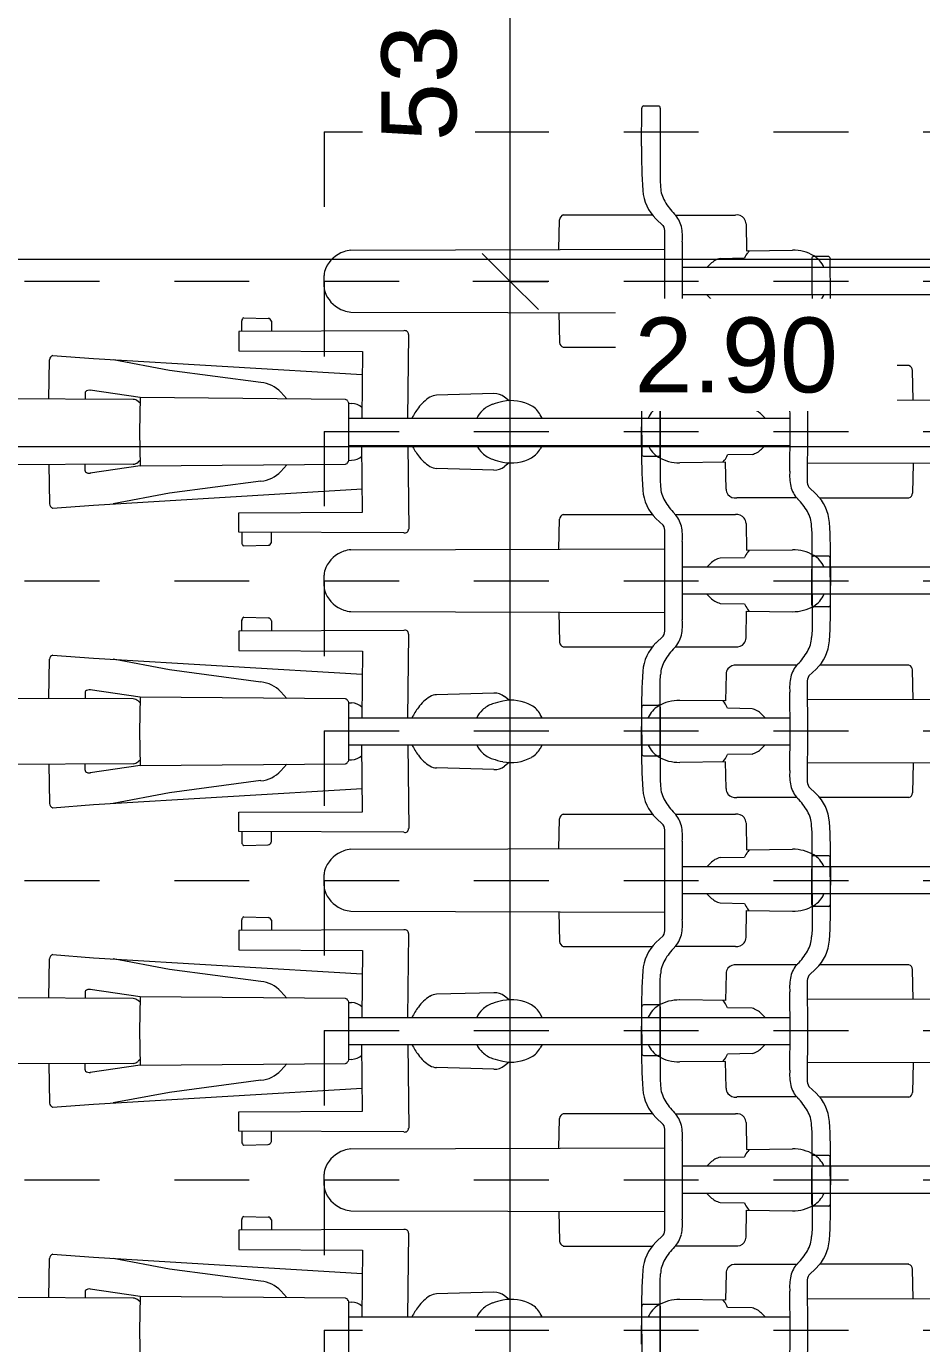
# Model space of a CAD drawing. Header units: metres. Extents: x -35.6 to 33, y -21.5 to 5.9.
# Drawn here: x 18.854 to 20.05, y -15.582 to -13.823 of the extents above; entities that cross this region are included whole.
import ezdxf

# ---------------------------------------------------------------- set-up
doc = ezdxf.new("R2010")
doc.units = ezdxf.units.M
doc.linetypes.add('_Verdeckte Linien_', pattern=[0.15, 0.1, -0.05])
for name, color, linetype, lineweight in [('A-____-____-DIMS', 7, 'Continuous', 5), ('A-____-____-DIMS-50', 7, 'Continuous', 5), ('A-DETL-GENF-HDLN', 7, '_Verdeckte Linien_', 9), ('A-DETL-GENF-OTLN', 7, 'Continuous', 9), ('C-PRKG-____-OTLN', 7, 'Continuous', 9)]:
    doc.layers.add(name, color=color, linetype=linetype, lineweight=lineweight)
doc.styles.add('Arial', font='arial.ttf', dxfattribs={"height": 0.1})
doc.dimstyles.new('SUB_Rohbau_fein', dxfattribs={"dimscale": 0.3048, "dimtxt": 0.102026, "dimasz": 0.246063, "dimexe": 0.164042, "dimexo": 0.0625, "dimgap": 0.123031, "dimtad": 1, "dimdec": 1, "dimlfac": 100, "dimrnd": 0.5, "dimdsep": 46, "dimtxsty": 'Arial', "dimblk1": 'OBLIQUE', "dimblk2": 'OBLIQUE', "dimsah": 1, "dimcen": 0.09, "dimazin": 0, "dimtfac": 1, "dimtdec": 4, "dimtix": 1, "dimtmove": 0, "dimatfit": 3, "dimfxl": 0.164042, "dimfxlon": 1, "dimtvp": 1, "dimtfill": 1, "dimtolj": 1, "dimtzin": 0, "dimarcsym": 2})
doc.dimstyles.new('SUB_Rohbau_fein_1', dxfattribs={"dimscale": 0.3048, "dimtxt": 0.102026, "dimasz": 0.246063, "dimexe": 0.164042, "dimexo": 0.0625, "dimgap": 0.123031, "dimtad": 1, "dimrnd": 0.005, "dimzin": 0, "dimdsep": 46, "dimtxsty": 'Arial', "dimblk1": 'OBLIQUE', "dimblk2": 'OBLIQUE', "dimsah": 1, "dimcen": 0.09, "dimazin": 0, "dimtfac": 1, "dimtdec": 4, "dimtix": 1, "dimtmove": 0, "dimatfit": 3, "dimfxl": 0.164042, "dimfxlon": 1, "dimtvp": 1, "dimtfill": 1, "dimtolj": 1, "dimtzin": 0, "dimarcsym": 2})

# ---------------------------------------------------------------- blocks, each defined once
blk = doc.blocks.new('Fahrradstellplatz - Fahrradstellplatz-23804100--01_UG_OK_FFB_AF_ru')
at = {"layer": 'A-DETL-GENF-HDLN', "color": 253, "true_color": 0x999999}
for p, q in [((0, 0), (0, -2)), ((0.4, 0), (0.4, -2)), ((0.4, 0), (0.4, -2)), ((0.8, 0), (0.8, -2)), ((0.8, 0), (0.8, -2)), ((1.2, 0), (1.2, -2)), ((1.6, 0), (1.2, 0)), ((1.2, 0), (1.2, -2)), ((1.6, 0), (1.6, -2)), ((2, 0), (1.6, 0)), ((1.6, 0), (1.6, -2)), ((2, 0), (2, -2)), ((2.4, 0), (2, 0)), ((2, 0), (2, -2)), ((2.4, 0), (2.4, -2)), ((2.8, 0), (2.4, 0)), ((2.4, 0), (2.4, -2)), ((2.8, 0), (2.8, -2)), ((3.2, 0), (2.8, 0)), ((2.8, 0), (2.8, -2)), ((3.2, 0), (3.2, -2))]:
    blk.add_line(p, q, dxfattribs=at)
at = {"layer": 'A-DETL-GENF-OTLN', "color": 253, "true_color": 0x999999}
for p, q in [((1.7931, 0), (1.8006, 0)), ((1.8006, 0), (1.8081, 0)), ((2.1931, 0), (2.2006, 0)), ((2.2006, 0), (2.2081, 0)), ((2.5931, 0), (2.6006, 0)), ((2.6006, 0), (2.6081, 0)), ((2.9931, 0), (3.0006, 0)), ((3.0006, 0), (3.0081, 0)), ((0.1593, -0.0357), (0.1581, -0.4548)), ((0.2419, -0.0357), (0.2431, -0.4548)), ((0.5593, -0.0357), (0.5581, -0.4548)), ((0.6419, -0.0357), (0.6431, -0.4548)), ((0.9593, -0.0357), (0.9581, -0.4548)), ((1.0419, -0.0357), (1.0431, -0.4548)), ((1.3593, -0.0357), (1.3581, -0.4548)), ((1.7593, -0.0357), (1.7581, -0.4548)), ((1.8419, -0.0357), (1.8431, -0.4548)), ((2.1593, -0.0357), (2.1581, -0.4548)), ((2.2419, -0.0357), (2.2431, -0.4548)), ((2.5593, -0.0357), (2.5581, -0.4548)), ((2.6419, -0.0357), (2.6431, -0.4548)), ((2.9593, -0.0357), (2.9581, -0.4548)), ((3.0419, -0.0357), (3.0431, -0.4548)), ((0.1585, -0.3133), (0.1186, -0.3144)), ((0.2427, -0.3133), (0.2826, -0.3144)), ((0.5585, -0.3133), (0.5186, -0.3144)), ((0.6427, -0.3133), (0.6826, -0.3144)), ((0.9585, -0.3133), (0.9186, -0.3144)), ((1.0427, -0.3133), (1.0826, -0.3144)), ((1.3585, -0.3133), (1.3186, -0.3144)), ((1.7585, -0.3133), (1.7186, -0.3144)), ((1.8427, -0.3133), (1.8826, -0.3144)), ((2.1585, -0.3133), (2.1186, -0.3144)), ((2.2427, -0.3133), (2.2826, -0.3144)), ((2.5585, -0.3133), (2.5186, -0.3144)), ((2.6427, -0.3133), (2.6826, -0.3144)), ((2.9585, -0.3133), (2.9186, -0.3144)), ((3.0427, -0.3133), (3.0826, -0.3144)), ((0.1122, -0.3193), (0.1122, -0.4382)), ((0.289, -0.3193), (0.289, -0.4382)), ((0.5122, -0.3193), (0.5122, -0.4382)), ((0.689, -0.3193), (0.689, -0.4382)), ((0.9122, -0.3193), (0.9122, -0.4382)), ((1.089, -0.3193), (1.089, -0.4382)), ((1.3122, -0.3193), (1.3122, -0.4382)), ((1.7122, -0.3193), (1.7122, -0.4382)), ((1.889, -0.3193), (1.889, -0.4382)), ((2.1122, -0.3193), (2.1122, -0.4382)), ((2.289, -0.3193), (2.289, -0.4382)), ((2.5122, -0.3193), (2.5122, -0.4382)), ((2.689, -0.3193), (2.689, -0.4382)), ((2.9122, -0.3193), (2.9122, -0.4382)), ((3.089, -0.3193), (3.089, -0.4382)), ((-0.0333, -0.4263), (-0.0333, -0.4463)), ((0.0202, -0.4238), (-0.0302, -0.4242)), ((0.3667, -0.4263), (0.3667, -0.4463)), ((0.4202, -0.4238), (0.3698, -0.4242)), ((0.381, -0.4238), (0.4314, -0.4242)), ((0.4345, -0.4263), (0.4345, -0.4463)), ((0.7667, -0.4263), (0.7667, -0.4463)), ((0.8202, -0.4238), (0.7698, -0.4242)), ((0.781, -0.4238), (0.8314, -0.4242)), ((0.8345, -0.4263), (0.8345, -0.4463)), ((1.1667, -0.4263), (1.1667, -0.4463)), ((1.2202, -0.4238), (1.1698, -0.4242)), ((1.181, -0.4238), (1.2314, -0.4242)), ((1.2345, -0.4263), (1.2345, -0.4463)), ((1.6202, -0.4238), (1.5698, -0.4242)), ((1.581, -0.4238), (1.6314, -0.4242)), ((1.6345, -0.4263), (1.6345, -0.4463)), ((1.9667, -0.4263), (1.9667, -0.4463)), ((2.0202, -0.4238), (1.9698, -0.4242)), ((1.981, -0.4238), (2.0314, -0.4242)), ((2.0345, -0.4263), (2.0345, -0.4463)), ((2.3667, -0.4263), (2.3667, -0.4463)), ((2.4202, -0.4238), (2.3698, -0.4242)), ((2.381, -0.4238), (2.4314, -0.4242)), ((2.4345, -0.4263), (2.4345, -0.4463)), ((2.7667, -0.4263), (2.7667, -0.4463)), ((2.8202, -0.4238), (2.7698, -0.4242)), ((2.781, -0.4238), (2.8314, -0.4242)), ((2.8345, -0.4263), (2.8345, -0.4463)), ((3.181, -0.4238), (3.2314, -0.4242)), ((3.2345, -0.4263), (3.2345, -0.4463)), ((-0.0305, -0.4488), (0.0654, -0.4486)), ((0.0654, -0.4486), (0.0751, -0.4491)), ((0.1266, -0.4527), (0.1174, -0.443)), ((0.1354, -0.4549), (0.2006, -0.4547)), ((0.2006, -0.4547), (0.2658, -0.4549)), ((0.2746, -0.4527), (0.2838, -0.443)), ((0.3358, -0.4486), (0.3261, -0.4491)), ((0.4317, -0.4488), (0.3358, -0.4486)), ((0.3695, -0.4488), (0.4654, -0.4486)), ((0.4654, -0.4486), (0.4751, -0.4491)), ((0.5266, -0.4527), (0.5174, -0.443)), ((0.5354, -0.4549), (0.6006, -0.4547)), ((0.6006, -0.4547), (0.6658, -0.4549)), ((0.6746, -0.4527), (0.6838, -0.443)), ((0.7358, -0.4486), (0.7261, -0.4491)), ((0.8317, -0.4488), (0.7358, -0.4486)), ((0.7695, -0.4488), (0.8654, -0.4486)), ((0.8654, -0.4486), (0.8751, -0.4491)), ((0.9266, -0.4527), (0.9174, -0.443)), ((0.9354, -0.4549), (1.0006, -0.4547)), ((1.0006, -0.4547), (1.0658, -0.4549)), ((1.0746, -0.4527), (1.0838, -0.443)), ((1.1358, -0.4486), (1.1261, -0.4491)), ((1.2317, -0.4488), (1.1358, -0.4486)), ((1.1695, -0.4488), (1.2654, -0.4486)), ((1.2654, -0.4486), (1.2751, -0.4491)), ((1.3266, -0.4527), (1.3174, -0.443)), ((1.3354, -0.4549), (1.4006, -0.4547)), ((1.4006, -0.4547), (1.4658, -0.4549)), ((1.6317, -0.4488), (1.5358, -0.4486)), ((1.5695, -0.4488), (1.6654, -0.4486)), ((1.6654, -0.4486), (1.6751, -0.4491)), ((1.7266, -0.4527), (1.7174, -0.443)), ((1.7354, -0.4549), (1.8006, -0.4547)), ((1.8006, -0.4547), (1.8658, -0.4549)), ((1.8746, -0.4527), (1.8838, -0.443)), ((1.9358, -0.4486), (1.9261, -0.4491)), ((2.0317, -0.4488), (1.9358, -0.4486)), ((1.9695, -0.4488), (2.0654, -0.4486)), ((2.0654, -0.4486), (2.0751, -0.4491)), ((2.1266, -0.4527), (2.1174, -0.443)), ((2.1354, -0.4549), (2.2006, -0.4547)), ((2.2006, -0.4547), (2.2658, -0.4549)), ((2.2746, -0.4527), (2.2838, -0.443)), ((2.3358, -0.4486), (2.3261, -0.4491)), ((2.4317, -0.4488), (2.3358, -0.4486)), ((2.3695, -0.4488), (2.4654, -0.4486)), ((2.4654, -0.4486), (2.4751, -0.4491)), ((2.5266, -0.4527), (2.5174, -0.443)), ((2.5354, -0.4549), (2.6006, -0.4547)), ((2.6006, -0.4547), (2.6658, -0.4549)), ((2.6746, -0.4527), (2.6838, -0.443)), ((2.7358, -0.4486), (2.7261, -0.4491)), ((2.8317, -0.4488), (2.7358, -0.4486)), ((2.7695, -0.4488), (2.8654, -0.4486)), ((2.8654, -0.4486), (2.8751, -0.4491)), ((2.9266, -0.4527), (2.9174, -0.443)), ((2.9354, -0.4549), (3.0006, -0.4547)), ((3.0006, -0.4547), (3.0658, -0.4549)), ((3.0746, -0.4527), (3.0838, -0.443)), ((3.1358, -0.4486), (3.1261, -0.4491)), ((3.2317, -0.4488), (3.1358, -0.4486)), ((0.1124, -0.469), (0.1124, -0.5492)), ((0.2888, -0.469), (0.2888, -0.5492)), ((0.5124, -0.469), (0.5124, -0.5492)), ((0.6888, -0.469), (0.6888, -0.5492)), ((0.9124, -0.469), (0.9124, -0.5492)), ((1.0888, -0.469), (1.0888, -0.5492)), ((1.3124, -0.469), (1.3124, -0.5492)), ((1.7124, -0.469), (1.7124, -0.5492)), ((1.8888, -0.469), (1.8888, -0.5492)), ((2.1124, -0.469), (2.1124, -0.5492)), ((2.2888, -0.469), (2.2888, -0.5492)), ((2.5124, -0.469), (2.5124, -0.5492)), ((2.6888, -0.469), (2.6888, -0.5492)), ((2.9124, -0.469), (2.9124, -0.5492)), ((3.0888, -0.469), (3.0888, -0.5492)), ((0.2006, -0.4779), (0.1482, -0.4781)), ((0.1825, -1.0675), (0.1825, -0.478)), ((0.253, -0.4781), (0.2006, -0.4779)), ((0.2187, -1.0675), (0.2187, -0.478)), ((0.6006, -0.4779), (0.5482, -0.4781)), ((0.5825, -1.0675), (0.5825, -0.478)), ((0.653, -0.4781), (0.6006, -0.4779)), ((0.6187, -1.0675), (0.6187, -0.478)), ((1.0006, -0.4779), (0.9482, -0.4781)), ((0.9825, -1.0675), (0.9825, -0.478)), ((1.053, -0.4781), (1.0006, -0.4779)), ((1.0187, -1.0675), (1.0187, -0.478)), ((1.4006, -0.4779), (1.3482, -0.4781)), ((1.3825, -1.0675), (1.3825, -0.478)), ((1.453, -0.4781), (1.4006, -0.4779)), ((1.8006, -0.4779), (1.7482, -0.4781)), ((1.7825, -1.0675), (1.7825, -0.478)), ((1.853, -0.4781), (1.8006, -0.4779)), ((1.8187, -1.0675), (1.8187, -0.478)), ((2.2006, -0.4779), (2.1482, -0.4781)), ((2.1825, -1.0675), (2.1825, -0.478)), ((2.253, -0.4781), (2.2006, -0.4779)), ((2.2187, -1.0675), (2.2187, -0.478)), ((2.6006, -0.4779), (2.5482, -0.4781)), ((2.5825, -1.0675), (2.5825, -0.478)), ((2.653, -0.4781), (2.6006, -0.4779)), ((2.6187, -1.0675), (2.6187, -0.478)), ((3.0006, -0.4779), (2.9482, -0.4781)), ((2.9825, -1.0675), (2.9825, -0.478)), ((3.053, -0.4781), (3.0006, -0.4779)), ((3.0187, -1.0675), (3.0187, -0.478)), ((0.1825, -0.5111), (0.1776, -0.516)), ((0.2187, -0.5111), (0.2236, -0.516)), ((0.5825, -0.5111), (0.5776, -0.516)), ((0.6187, -0.5111), (0.6236, -0.516)), ((0.9825, -0.5111), (0.9776, -0.516)), ((1.0187, -0.5111), (1.0236, -0.516)), ((1.3825, -0.5111), (1.3776, -0.516)), ((1.7825, -0.5111), (1.7776, -0.516)), ((1.8187, -0.5111), (1.8236, -0.516)), ((2.1825, -0.5111), (2.1776, -0.516)), ((2.2187, -0.5111), (2.2236, -0.516)), ((2.5825, -0.5111), (2.5776, -0.516)), ((2.6187, -0.5111), (2.6236, -0.516)), ((2.9825, -0.5111), (2.9776, -0.516)), ((3.0187, -0.5111), (3.0236, -0.516)), ((0.1703, -0.5287), (0.1697, -0.5614)), ((0.2309, -0.5287), (0.2315, -0.5614)), ((0.5703, -0.5287), (0.5697, -0.5614)), ((0.6309, -0.5287), (0.6315, -0.5614)), ((0.9703, -0.5287), (0.9697, -0.5614)), ((1.0309, -0.5287), (1.0315, -0.5614)), ((1.3703, -0.5287), (1.3697, -0.5614)), ((1.7703, -0.5287), (1.7697, -0.5614)), ((1.8309, -0.5287), (1.8315, -0.5614)), ((2.1703, -0.5287), (2.1697, -0.5614)), ((2.2309, -0.5287), (2.2315, -0.5614)), ((2.5703, -0.5287), (2.5697, -0.5614)), ((2.6309, -0.5287), (2.6315, -0.5614)), ((2.9703, -0.5287), (2.9697, -0.5614)), ((3.0309, -0.5287), (3.0315, -0.5614)), ((0.1242, -0.5633), (0.16, -0.564)), ((0.16, -0.564), (0.1592, -0.6253)), ((0.1599, -0.5677), (0.1626, -0.5655)), ((0.2413, -0.5677), (0.2386, -0.5655)), ((0.277, -0.5633), (0.2412, -0.564)), ((0.2412, -0.564), (0.242, -0.6253)), ((0.5242, -0.5633), (0.56, -0.564)), ((0.56, -0.564), (0.5592, -0.6253)), ((0.5599, -0.5677), (0.5626, -0.5655)), ((0.6413, -0.5677), (0.6386, -0.5655)), ((0.677, -0.5633), (0.6412, -0.564)), ((0.6412, -0.564), (0.642, -0.6253)), ((0.9242, -0.5633), (0.96, -0.564)), ((0.96, -0.564), (0.9592, -0.6253)), ((0.9599, -0.5677), (0.9626, -0.5655)), ((1.0413, -0.5677), (1.0386, -0.5655)), ((1.077, -0.5633), (1.0412, -0.564)), ((1.0412, -0.564), (1.042, -0.6253)), ((1.3242, -0.5633), (1.36, -0.564)), ((1.36, -0.564), (1.3592, -0.6253)), ((1.3599, -0.5677), (1.3626, -0.5655)), ((1.7242, -0.5633), (1.76, -0.564)), ((1.76, -0.564), (1.7592, -0.6253)), ((1.7599, -0.5677), (1.7626, -0.5655)), ((1.8413, -0.5677), (1.8386, -0.5655)), ((1.877, -0.5633), (1.8412, -0.564)), ((1.8412, -0.564), (1.842, -0.6253)), ((2.1242, -0.5633), (2.16, -0.564)), ((2.16, -0.564), (2.1592, -0.6253)), ((2.1599, -0.5677), (2.1626, -0.5655)), ((2.2413, -0.5677), (2.2386, -0.5655)), ((2.277, -0.5633), (2.2412, -0.564)), ((2.2412, -0.564), (2.242, -0.6253)), ((2.5242, -0.5633), (2.56, -0.564)), ((2.56, -0.564), (2.5592, -0.6253)), ((2.5599, -0.5677), (2.5626, -0.5655)), ((2.6413, -0.5677), (2.6386, -0.5655)), ((2.677, -0.5633), (2.6412, -0.564)), ((2.6412, -0.564), (2.642, -0.6253)), ((2.9242, -0.5633), (2.96, -0.564)), ((2.96, -0.564), (2.9592, -0.6253)), ((2.9599, -0.5677), (2.9626, -0.5655)), ((3.0413, -0.5677), (3.0386, -0.5655)), ((3.077, -0.5633), (3.0412, -0.564)), ((3.0412, -0.564), (3.042, -0.6253)), ((0.1825, -0.809), (0.1779, -0.8114)), ((0.2187, -0.809), (0.2233, -0.8114)), ((0.5825, -0.809), (0.5779, -0.8114)), ((0.6187, -0.809), (0.6233, -0.8114)), ((0.9825, -0.809), (0.9779, -0.8114)), ((1.0187, -0.809), (1.0233, -0.8114)), ((1.3825, -0.809), (1.3779, -0.8114)), ((0.1591, -0.8532), (0.1542, -0.8592)), ((0.2421, -0.8532), (0.247, -0.8592)), ((0.5591, -0.8532), (0.5542, -0.8592)), ((0.6421, -0.8532), (0.647, -0.8592)), ((0.9591, -0.8532), (0.9542, -0.8592)), ((1.0421, -0.8532), (1.047, -0.8592)), ((1.3591, -0.8532), (1.3542, -0.8592)), ((0.1495, -0.8735), (0.1517, -0.95)), ((0.2517, -0.8735), (0.2495, -0.95)), ((0.5495, -0.8735), (0.5517, -0.95)), ((0.6517, -0.8735), (0.6495, -0.95)), ((0.9495, -0.8735), (0.9517, -0.95)), ((1.0517, -0.8735), (1.0495, -0.95)), ((1.3495, -0.8735), (1.3517, -0.95)), ((0.0658, -0.9937), (0.0667, -1.2142)), ((0.1825, -0.9883), (0.0707, -0.9872)), ((0.2187, -0.9883), (0.3305, -0.9872)), ((0.3354, -0.9937), (0.3345, -1.2142)), ((0.4658, -0.9937), (0.4667, -1.2142)), ((0.5825, -0.9883), (0.4707, -0.9872)), ((0.6187, -0.9883), (0.7305, -0.9872)), ((0.7354, -0.9937), (0.7345, -1.2142)), ((0.8658, -0.9937), (0.8667, -1.2142)), ((0.9825, -0.9883), (0.8707, -0.9872)), ((1.0187, -0.9883), (1.1305, -0.9872)), ((1.1354, -0.9937), (1.1345, -1.2142)), ((1.2658, -0.9937), (1.2667, -1.2142)), ((1.3825, -0.9883), (1.2707, -0.9872)), ((0.0925, -1.2142), (0.0933, -1.049)), ((0.0933, -1.049), (0.1825, -1.0497)), ((0.1028, -1.408), (0.1243, -1.0493)), ((0.3079, -1.049), (0.2187, -1.0497)), ((0.2984, -1.408), (0.2769, -1.0493)), ((0.3087, -1.2142), (0.3079, -1.049)), ((0.4925, -1.2142), (0.4933, -1.049)), ((0.4933, -1.049), (0.5825, -1.0497)), ((0.5028, -1.408), (0.5243, -1.0493)), ((0.7079, -1.049), (0.6187, -1.0497)), ((0.6984, -1.408), (0.6769, -1.0493)), ((0.7087, -1.2142), (0.7079, -1.049)), ((0.8925, -1.2142), (0.8933, -1.049)), ((0.8933, -1.049), (0.9825, -1.0497)), ((0.9028, -1.408), (0.9243, -1.0493)), ((1.1079, -1.049), (1.0187, -1.0497)), ((1.0984, -1.408), (1.0769, -1.0493)), ((1.1087, -1.2142), (1.1079, -1.049)), ((1.2925, -1.2142), (1.2933, -1.049)), ((1.2933, -1.049), (1.3825, -1.0497)), ((1.3028, -1.408), (1.3243, -1.0493)), ((0.1573, -1.0716), (0.155, -1.3458)), ((0.1604, -1.0681), (0.1621, -1.0675)), ((0.1621, -1.0675), (0.2006, -1.0674)), ((0.1624, -1.0675), (0.1627, -1.0634)), ((0.2006, -1.0674), (0.2391, -1.0675)), ((0.2387, -1.0675), (0.2385, -1.0634)), ((0.2391, -1.0675), (0.2408, -1.0681)), ((0.2462, -1.3458), (0.2439, -1.0716)), ((0.5573, -1.0716), (0.555, -1.3458)), ((0.5604, -1.0681), (0.5621, -1.0675)), ((0.5621, -1.0675), (0.6006, -1.0674)), ((0.5624, -1.0675), (0.5627, -1.0634)), ((0.6006, -1.0674), (0.6391, -1.0675)), ((0.6387, -1.0675), (0.6385, -1.0634)), ((0.6391, -1.0675), (0.6408, -1.0681)), ((0.6462, -1.3458), (0.6439, -1.0716)), ((0.9573, -1.0716), (0.955, -1.3458)), ((0.9604, -1.0681), (0.9621, -1.0675)), ((0.9621, -1.0675), (1.0006, -1.0674)), ((0.9624, -1.0675), (0.9627, -1.0634)), ((1.0006, -1.0674), (1.0391, -1.0675)), ((1.0387, -1.0675), (1.0385, -1.0634)), ((1.0391, -1.0675), (1.0408, -1.0681)), ((1.0462, -1.3458), (1.0439, -1.0716)), ((1.3573, -1.0716), (1.355, -1.3458)), ((1.3604, -1.0681), (1.3621, -1.0675)), ((1.3621, -1.0675), (1.4006, -1.0674)), ((1.3624, -1.0675), (1.3627, -1.0634)), ((1.4006, -1.0674), (1.4391, -1.0675)), ((0.1567, -1.1498), (0.1478, -1.1579)), ((0.2445, -1.1498), (0.2534, -1.1579)), ((0.5567, -1.1498), (0.5478, -1.1579)), ((0.6445, -1.1498), (0.6534, -1.1579)), ((0.9567, -1.1498), (0.9478, -1.1579)), ((1.0445, -1.1498), (1.0534, -1.1579)), ((1.3567, -1.1498), (1.3478, -1.1579)), ((0.0482, -1.2074), (0.0491, -1.1747)), ((0.0529, -1.1705), (0.0665, -1.1702)), ((0.3483, -1.1705), (0.3347, -1.1702)), ((0.353, -1.2074), (0.3521, -1.1747)), ((0.4482, -1.2074), (0.4491, -1.1747)), ((0.4529, -1.1705), (0.4665, -1.1702)), ((0.7483, -1.1705), (0.7347, -1.1702)), ((0.753, -1.2074), (0.7521, -1.1747)), ((0.8482, -1.2074), (0.8491, -1.1747)), ((0.8529, -1.1705), (0.8665, -1.1702)), ((1.1483, -1.1705), (1.1347, -1.1702)), ((1.153, -1.2074), (1.1521, -1.1747)), ((1.2482, -1.2074), (1.2491, -1.1747)), ((1.2529, -1.1705), (1.2665, -1.1702)), ((0.1347, -1.1845), (0.1186, -1.3065)), ((0.2664, -1.1845), (0.2826, -1.3065)), ((0.5347, -1.1845), (0.5186, -1.3065)), ((0.6664, -1.1845), (0.6826, -1.3065)), ((0.9347, -1.1845), (0.9186, -1.3065)), ((1.0664, -1.1845), (1.0826, -1.3065)), ((1.3347, -1.1845), (1.3186, -1.3065)), ((0.0666, -1.2102), (0.0523, -1.21)), ((0.3345, -1.2102), (0.3489, -1.21)), ((0.4666, -1.2102), (0.4523, -1.21)), ((0.7345, -1.2102), (0.7489, -1.21)), ((0.8666, -1.2102), (0.8523, -1.21)), ((1.1345, -1.2102), (1.1489, -1.21)), ((1.2666, -1.2102), (1.2523, -1.21)), ((0.0667, -1.2142), (0.0925, -1.2142)), ((0.3345, -1.2142), (0.3087, -1.2142)), ((0.4667, -1.2142), (0.4925, -1.2142)), ((0.7345, -1.2142), (0.7087, -1.2142)), ((0.8667, -1.2142), (0.8925, -1.2142)), ((1.1345, -1.2142), (1.1087, -1.2142)), ((1.2667, -1.2142), (1.2925, -1.2142)), ((0.1186, -1.3065), (0.1044, -1.3816)), ((0.2826, -1.3065), (0.2968, -1.3816)), ((0.5186, -1.3065), (0.5044, -1.3816)), ((0.6826, -1.3065), (0.6968, -1.3816)), ((0.9186, -1.3065), (0.9044, -1.3816)), ((1.0826, -1.3065), (1.0968, -1.3816)), ((1.3186, -1.3065), (1.3044, -1.3816)), ((0.155, -1.3458), (0.1452, -1.4123)), ((0.155, -1.3458), (0.2006, -1.3465)), ((0.1623, -1.3459), (0.16, -1.3486)), ((0.2006, -1.3465), (0.2462, -1.3458)), ((0.2389, -1.3459), (0.2411, -1.3486)), ((0.2462, -1.3458), (0.256, -1.4123)), ((0.555, -1.3458), (0.5452, -1.4123)), ((0.555, -1.3458), (0.6006, -1.3465)), ((0.5623, -1.3459), (0.56, -1.3486)), ((0.6006, -1.3465), (0.6462, -1.3458)), ((0.6389, -1.3459), (0.6411, -1.3486)), ((0.6462, -1.3458), (0.656, -1.4123)), ((0.955, -1.3458), (0.9452, -1.4123)), ((0.955, -1.3458), (1.0006, -1.3465)), ((0.9623, -1.3459), (0.96, -1.3486)), ((1.0006, -1.3465), (1.0462, -1.3458)), ((1.0389, -1.3459), (1.0411, -1.3486)), ((1.0462, -1.3458), (1.056, -1.4123)), ((1.355, -1.3458), (1.3452, -1.4123)), ((1.355, -1.3458), (1.4006, -1.3465)), ((1.3623, -1.3459), (1.36, -1.3486)), ((1.4006, -1.3465), (1.4462, -1.3458)), ((0.1573, -1.3551), (0.1556, -1.7345)), ((0.2439, -1.3551), (0.2456, -1.7345)), ((0.5573, -1.3551), (0.5556, -1.7345)), ((0.6439, -1.3551), (0.6456, -1.7345)), ((0.9573, -1.3551), (0.9556, -1.7345)), ((1.0439, -1.3551), (1.0456, -1.7345)), ((1.3573, -1.3551), (1.3556, -1.7345)), ((0.0987, -1.4626), (0.1028, -1.408)), ((0.1486, -1.4194), (0.157, -1.4194)), ((0.2526, -1.4194), (0.2442, -1.4194)), ((0.3025, -1.4626), (0.2984, -1.408)), ((0.4987, -1.4626), (0.5028, -1.408)), ((0.5486, -1.4194), (0.557, -1.4194)), ((0.6526, -1.4194), (0.6442, -1.4194)), ((0.7025, -1.4626), (0.6984, -1.408)), ((0.8987, -1.4626), (0.9028, -1.408)), ((0.9486, -1.4194), (0.957, -1.4194)), ((1.0526, -1.4194), (1.0442, -1.4194)), ((1.1025, -1.4626), (1.0984, -1.408)), ((1.2987, -1.4626), (1.3028, -1.408)), ((1.3486, -1.4194), (1.357, -1.4194)), ((0.1568, -1.4679), (0.1043, -1.4669)), ((0.2444, -1.4679), (0.2969, -1.4669)), ((0.5568, -1.4679), (0.5043, -1.4669)), ((0.6444, -1.4679), (0.6969, -1.4669)), ((0.9568, -1.4679), (0.9043, -1.4669)), ((1.0444, -1.4679), (1.0969, -1.4669)), ((1.3568, -1.4679), (1.3043, -1.4669))]:
    blk.add_line(p, q, dxfattribs=at)
for centre, radius, start, end in [((1.7931, -0.024), 0.024, 90.0116, 114.7042), ((2.1931, -0.024), 0.024, 90.0116, 114.7042), ((2.5931, -0.024), 0.024, 90.0116, 114.7042), ((2.9931, -0.024), 0.024, 90.0116, 114.7042), ((1.8003, -0.0396), 0.0412, 114.7042, 161.0529), ((1.8081, -0.024), 0.024, 65.2958, 89.9884), ((1.8009, -0.0396), 0.0412, 18.9471, 65.2958), ((2.2003, -0.0396), 0.0412, 114.7042, 161.0529), ((2.2081, -0.024), 0.024, 65.2958, 89.9884), ((2.2009, -0.0396), 0.0412, 18.9471, 65.2958), ((2.6003, -0.0396), 0.0412, 114.7042, 161.0529), ((2.6081, -0.024), 0.024, 65.2958, 89.9884), ((2.6009, -0.0396), 0.0412, 18.9471, 65.2958), ((3.0003, -0.0396), 0.0412, 114.7042, 161.0529), ((3.0081, -0.024), 0.024, 65.2958, 89.9884), ((3.0009, -0.0396), 0.0412, 18.9471, 65.2958), ((1.7997, -0.0394), 0.0406, 161.0529, 174.7358), ((1.8015, -0.0394), 0.0406, 5.2642, 18.9471), ((2.1997, -0.0394), 0.0406, 161.0529, 174.7358), ((2.2015, -0.0394), 0.0406, 5.2642, 18.9471), ((2.5997, -0.0394), 0.0406, 161.0529, 174.7358), ((2.6015, -0.0394), 0.0406, 5.2642, 18.9471), ((2.9997, -0.0394), 0.0406, 161.0529, 174.7358), ((3.0015, -0.0394), 0.0406, 5.2642, 18.9471), ((0.1188, -0.3212), 0.00683, 91.5986, 163.3195), ((0.2824, -0.3212), 0.00683, 16.6805, 88.4014), ((0.5188, -0.3212), 0.00683, 91.5986, 163.3195), ((0.6824, -0.3212), 0.00683, 16.6805, 88.4014), ((0.9188, -0.3212), 0.00683, 91.5986, 163.3195), ((1.0824, -0.3212), 0.00683, 16.6805, 88.4014), ((1.3188, -0.3212), 0.00683, 91.5986, 163.3195), ((1.7188, -0.3212), 0.00683, 91.5986, 163.3195), ((1.8824, -0.3212), 0.00683, 16.6805, 88.4014), ((2.1188, -0.3212), 0.00683, 91.5986, 163.3195), ((2.2824, -0.3212), 0.00683, 16.6805, 88.4014), ((2.5188, -0.3212), 0.00683, 91.5986, 163.3195), ((2.6824, -0.3212), 0.00683, 16.6805, 88.4014), ((2.9188, -0.3212), 0.00683, 91.5986, 163.3195), ((3.0824, -0.3212), 0.00683, 16.6805, 88.4014), ((-0.0302, -0.4274), 0.00327, 90.4611, 160.3834), ((0.0251, -1.3361), 0.9124, 86.5727, 90.3077), ((0.0762, -0.482), 0.0567, 43.3751, 86.5727), ((0.325, -0.482), 0.0567, 93.4273, 136.6249), ((0.3761, -1.3361), 0.9124, 89.6923, 93.4273), ((0.3698, -0.4274), 0.00327, 90.4611, 160.3834), ((0.4251, -1.3361), 0.9124, 86.5727, 90.3077), ((0.4314, -0.4274), 0.00327, 19.6166, 89.5389), ((0.4762, -0.482), 0.0567, 43.3751, 86.5727), ((0.725, -0.482), 0.0567, 93.4273, 136.6249), ((0.7761, -1.3361), 0.9124, 89.6923, 93.4273), ((0.7698, -0.4274), 0.00327, 90.4611, 160.3834), ((0.8251, -1.3361), 0.9124, 86.5727, 90.3077), ((0.8314, -0.4274), 0.00327, 19.6166, 89.5389), ((0.8762, -0.482), 0.0567, 43.3751, 86.5727), ((1.125, -0.482), 0.0567, 93.4273, 136.6249), ((1.1761, -1.3361), 0.9124, 89.6923, 93.4273), ((1.1698, -0.4274), 0.00327, 90.4611, 160.3834), ((1.2251, -1.3361), 0.9124, 86.5727, 90.3077), ((1.2314, -0.4274), 0.00327, 19.6166, 89.5389), ((1.2762, -0.482), 0.0567, 43.3751, 86.5727), ((1.6251, -1.3361), 0.9124, 86.5727, 90.3077), ((1.6314, -0.4274), 0.00327, 19.6166, 89.5389), ((1.6762, -0.482), 0.0567, 43.3751, 86.5727), ((1.925, -0.482), 0.0567, 93.4273, 136.6249), ((1.9761, -1.3361), 0.9124, 89.6923, 93.4273), ((1.9698, -0.4274), 0.00327, 90.4611, 160.3834), ((2.0251, -1.3361), 0.9124, 86.5727, 90.3077), ((2.0314, -0.4274), 0.00327, 19.6166, 89.5389), ((2.0762, -0.482), 0.0567, 43.3751, 86.5727), ((2.325, -0.482), 0.0567, 93.4273, 136.6249), ((2.3761, -1.3361), 0.9124, 89.6923, 93.4273), ((2.3698, -0.4274), 0.00327, 90.4611, 160.3834), ((2.4251, -1.3361), 0.9124, 86.5727, 90.3077), ((2.4314, -0.4274), 0.00327, 19.6166, 89.5389), ((2.4762, -0.482), 0.0567, 43.3751, 86.5727), ((2.725, -0.482), 0.0567, 93.4273, 136.6249), ((2.7761, -1.3361), 0.9124, 89.6923, 93.4273), ((2.7698, -0.4274), 0.00327, 90.4611, 160.3834), ((2.8251, -1.3361), 0.9124, 86.5727, 90.3077), ((2.8314, -0.4274), 0.00327, 19.6166, 89.5389), ((2.8762, -0.482), 0.0567, 43.3751, 86.5727), ((3.125, -0.482), 0.0567, 93.4273, 136.6249), ((3.1761, -1.3361), 0.9124, 89.6923, 93.4273), ((3.2314, -0.4274), 0.00327, 19.6166, 89.5389), ((-0.0308, -0.4463), 0.00251, 180, 276.4127), ((0.073, -0.491), 0.0419, 59.8665, 87.1207), ((0.0519, -0.5273), 0.0839, 45.1941, 59.8665), ((0.1353, -0.4364), 0.0186, 241.9395, 270.2136), ((0.2659, -0.4364), 0.0186, 269.7864, 298.0605), ((0.3493, -0.5273), 0.0839, 120.1335, 134.8059), ((0.3282, -0.491), 0.0419, 92.8793, 120.1335), ((0.3692, -0.4463), 0.00251, 180, 276.4127), ((0.4319, -0.4463), 0.00251, 263.5873, 0), ((0.473, -0.491), 0.0419, 59.8665, 87.1207), ((0.4519, -0.5273), 0.0839, 45.1941, 59.8665), ((0.5353, -0.4364), 0.0186, 241.9395, 270.2136), ((0.6659, -0.4364), 0.0186, 269.7864, 298.0605), ((0.7493, -0.5273), 0.0839, 120.1335, 134.8059), ((0.7282, -0.491), 0.0419, 92.8793, 120.1335), ((0.7692, -0.4463), 0.00251, 180, 276.4127), ((0.8319, -0.4463), 0.00251, 263.5873, 0), ((0.873, -0.491), 0.0419, 59.8665, 87.1207), ((0.8519, -0.5273), 0.0839, 45.1941, 59.8665), ((0.9353, -0.4364), 0.0186, 241.9395, 270.2136), ((1.0659, -0.4364), 0.0186, 269.7864, 298.0605), ((1.1493, -0.5273), 0.0839, 120.1335, 134.8059), ((1.1282, -0.491), 0.0419, 92.8793, 120.1335), ((1.1692, -0.4463), 0.00251, 180, 276.4127), ((1.2319, -0.4463), 0.00251, 263.5873, 0), ((1.273, -0.491), 0.0419, 59.8665, 87.1207), ((1.2519, -0.5273), 0.0839, 45.1941, 59.8665), ((1.3353, -0.4364), 0.0186, 241.9395, 270.2136), ((1.6319, -0.4463), 0.00251, 263.5873, 0), ((1.673, -0.491), 0.0419, 59.8665, 87.1207), ((1.6519, -0.5273), 0.0839, 45.1941, 59.8665), ((1.7353, -0.4364), 0.0186, 241.9395, 270.2136), ((1.8659, -0.4364), 0.0186, 269.7864, 298.0605), ((1.9493, -0.5273), 0.0839, 120.1335, 134.8059), ((1.9282, -0.491), 0.0419, 92.8793, 120.1335), ((1.9692, -0.4463), 0.00251, 180, 276.4127), ((2.0319, -0.4463), 0.00251, 263.5873, 0), ((2.073, -0.491), 0.0419, 59.8665, 87.1207), ((2.0519, -0.5273), 0.0839, 45.1941, 59.8665), ((2.1353, -0.4364), 0.0186, 241.9395, 270.2136), ((2.2659, -0.4364), 0.0186, 269.7864, 298.0605), ((2.3493, -0.5273), 0.0839, 120.1335, 134.8059), ((2.3282, -0.491), 0.0419, 92.8793, 120.1335), ((2.3692, -0.4463), 0.00251, 180, 276.4127), ((2.4319, -0.4463), 0.00251, 263.5873, 0), ((2.473, -0.491), 0.0419, 59.8665, 87.1207), ((2.4519, -0.5273), 0.0839, 45.1941, 59.8665), ((2.5353, -0.4364), 0.0186, 241.9395, 270.2136), ((2.6659, -0.4364), 0.0186, 269.7864, 298.0605), ((2.7493, -0.5273), 0.0839, 120.1335, 134.8059), ((2.7282, -0.491), 0.0419, 92.8793, 120.1335), ((2.7692, -0.4463), 0.00251, 180, 276.4127), ((2.8319, -0.4463), 0.00251, 263.5873, 0), ((2.873, -0.491), 0.0419, 59.8665, 87.1207), ((2.8519, -0.5273), 0.0839, 45.1941, 59.8665), ((2.9353, -0.4364), 0.0186, 241.9395, 270.2136), ((3.0659, -0.4364), 0.0186, 269.7864, 298.0605), ((3.1493, -0.5273), 0.0839, 120.1335, 134.8059), ((3.1282, -0.491), 0.0419, 92.8793, 120.1335), ((3.2319, -0.4463), 0.00251, 263.5873, 0), ((0.1355, -0.4431), 0.0347, 225.1941, 257.0778), ((0.2656, -0.4431), 0.0347, 282.9222, 314.8059), ((0.5355, -0.4431), 0.0347, 225.1941, 257.0778), ((0.6656, -0.4431), 0.0347, 282.9222, 314.8059), ((0.9355, -0.4431), 0.0347, 225.1941, 257.0778), ((1.0656, -0.4431), 0.0347, 282.9222, 314.8059), ((1.3355, -0.4431), 0.0347, 225.1941, 257.0778), ((1.7355, -0.4431), 0.0347, 225.1941, 257.0778), ((1.8656, -0.4431), 0.0347, 282.9222, 314.8059), ((2.1355, -0.4431), 0.0347, 225.1941, 257.0778), ((2.2656, -0.4431), 0.0347, 282.9222, 314.8059), ((2.5355, -0.4431), 0.0347, 225.1941, 257.0778), ((2.6656, -0.4431), 0.0347, 282.9222, 314.8059), ((2.9355, -0.4431), 0.0347, 225.1941, 257.0778), ((3.0656, -0.4431), 0.0347, 282.9222, 314.8059), ((0.1414, -0.4178), 0.0607, 257.0778, 276.4792), ((0.2598, -0.4178), 0.0607, 263.5208, 282.9222), ((0.5414, -0.4178), 0.0607, 257.0778, 276.4792), ((0.6598, -0.4178), 0.0607, 263.5208, 282.9222), ((0.9414, -0.4178), 0.0607, 257.0778, 276.4792), ((1.0598, -0.4178), 0.0607, 263.5208, 282.9222), ((1.3414, -0.4178), 0.0607, 257.0778, 276.4792), ((1.7414, -0.4178), 0.0607, 257.0778, 276.4792), ((1.8598, -0.4178), 0.0607, 263.5208, 282.9222), ((2.1414, -0.4178), 0.0607, 257.0778, 276.4792), ((2.2598, -0.4178), 0.0607, 263.5208, 282.9222), ((2.5414, -0.4178), 0.0607, 257.0778, 276.4792), ((2.6598, -0.4178), 0.0607, 263.5208, 282.9222), ((2.9414, -0.4178), 0.0607, 257.0778, 276.4792), ((3.0598, -0.4178), 0.0607, 263.5208, 282.9222), ((0.1968, -0.5354), 0.0273, 134.6459, 165.8184), ((0.2044, -0.5354), 0.0273, 14.1816, 45.3541), ((0.5968, -0.5354), 0.0273, 134.6459, 165.8184), ((0.6044, -0.5354), 0.0273, 14.1816, 45.3541), ((0.9968, -0.5354), 0.0273, 134.6459, 165.8184), ((1.0044, -0.5354), 0.0273, 14.1816, 45.3541), ((1.3968, -0.5354), 0.0273, 134.6459, 165.8184), ((1.7968, -0.5354), 0.0273, 134.6459, 165.8184), ((1.8044, -0.5354), 0.0273, 14.1816, 45.3541), ((2.1968, -0.5354), 0.0273, 134.6459, 165.8184), ((2.2044, -0.5354), 0.0273, 14.1816, 45.3541), ((2.5968, -0.5354), 0.0273, 134.6459, 165.8184), ((2.6044, -0.5354), 0.0273, 14.1816, 45.3541), ((2.9968, -0.5354), 0.0273, 134.6459, 165.8184), ((3.0044, -0.5354), 0.0273, 14.1816, 45.3541), ((0.1247, -0.551), 0.0125, 171.6962, 231.7808), ((0.1241, -0.5518), 0.0115, 231.7808, 270.2009), ((0.177, -0.5825), 0.0223, 108.948, 130.1425), ((0.2242, -0.5825), 0.0223, 49.8575, 71.052), ((0.2771, -0.5518), 0.0115, 269.7991, 308.2192), ((0.2765, -0.551), 0.0125, 308.2192, 8.3038), ((0.5247, -0.551), 0.0125, 171.6962, 231.7808), ((0.5241, -0.5518), 0.0115, 231.7808, 270.2009), ((0.577, -0.5825), 0.0223, 108.948, 130.1425), ((0.6242, -0.5825), 0.0223, 49.8575, 71.052), ((0.6771, -0.5518), 0.0115, 269.7991, 308.2192), ((0.6765, -0.551), 0.0125, 308.2192, 8.3038), ((0.9247, -0.551), 0.0125, 171.6962, 231.7808), ((0.9241, -0.5518), 0.0115, 231.7808, 270.2009), ((0.977, -0.5825), 0.0223, 108.948, 130.1425), ((1.0242, -0.5825), 0.0223, 49.8575, 71.052), ((1.0771, -0.5518), 0.0115, 269.7991, 308.2192), ((1.0765, -0.551), 0.0125, 308.2192, 8.3038), ((1.3247, -0.551), 0.0125, 171.6962, 231.7808), ((1.3241, -0.5518), 0.0115, 231.7808, 270.2009), ((1.377, -0.5825), 0.0223, 108.948, 130.1425), ((1.7247, -0.551), 0.0125, 171.6962, 231.7808), ((1.7241, -0.5518), 0.0115, 231.7808, 270.2009), ((1.777, -0.5825), 0.0223, 108.948, 130.1425), ((1.8242, -0.5825), 0.0223, 49.8575, 71.052), ((1.8771, -0.5518), 0.0115, 269.7991, 308.2192), ((1.8765, -0.551), 0.0125, 308.2192, 8.3038), ((2.1247, -0.551), 0.0125, 171.6962, 231.7808), ((2.1241, -0.5518), 0.0115, 231.7808, 270.2009), ((2.177, -0.5825), 0.0223, 108.948, 130.1425), ((2.2242, -0.5825), 0.0223, 49.8575, 71.052), ((2.2771, -0.5518), 0.0115, 269.7991, 308.2192), ((2.2765, -0.551), 0.0125, 308.2192, 8.3038), ((2.5247, -0.551), 0.0125, 171.6962, 231.7808), ((2.5241, -0.5518), 0.0115, 231.7808, 270.2009), ((2.577, -0.5825), 0.0223, 108.948, 130.1425), ((2.6242, -0.5825), 0.0223, 49.8575, 71.052), ((2.6771, -0.5518), 0.0115, 269.7991, 308.2192), ((2.6765, -0.551), 0.0125, 308.2192, 8.3038), ((2.9247, -0.551), 0.0125, 171.6962, 231.7808), ((2.9241, -0.5518), 0.0115, 231.7808, 270.2009), ((2.977, -0.5825), 0.0223, 108.948, 130.1425), ((3.0242, -0.5825), 0.0223, 49.8575, 71.052), ((3.0771, -0.5518), 0.0115, 269.7991, 308.2192), ((3.0765, -0.551), 0.0125, 308.2192, 8.3038), ((0.2138, -0.626), 0.0546, 179.3091, 210.5226), ((0.1874, -0.626), 0.0546, 329.4774, 0.6909), ((0.6138, -0.626), 0.0546, 179.3091, 210.5226), ((0.5874, -0.626), 0.0546, 329.4774, 0.6909), ((1.0138, -0.626), 0.0546, 179.3091, 210.5226), ((0.9874, -0.626), 0.0546, 329.4774, 0.6909), ((1.4138, -0.626), 0.0546, 179.3091, 210.5226), ((1.8138, -0.626), 0.0546, 179.3091, 210.5226), ((1.7874, -0.626), 0.0546, 329.4774, 0.6909), ((2.2138, -0.626), 0.0546, 179.3091, 210.5226), ((2.1874, -0.626), 0.0546, 329.4774, 0.6909), ((2.6138, -0.626), 0.0546, 179.3091, 210.5226), ((2.5874, -0.626), 0.0546, 329.4774, 0.6909), ((3.0138, -0.626), 0.0546, 179.3091, 210.5226), ((2.9874, -0.626), 0.0546, 329.4774, 0.6909), ((0.1952, -0.6369), 0.033, 210.5226, 246.9607), ((0.206, -0.6369), 0.033, 293.0393, 329.4774), ((0.5952, -0.6369), 0.033, 210.5226, 246.9607), ((0.606, -0.6369), 0.033, 293.0393, 329.4774), ((0.9952, -0.6369), 0.033, 210.5226, 246.9607), ((1.006, -0.6369), 0.033, 293.0393, 329.4774), ((1.3952, -0.6369), 0.033, 210.5226, 246.9607), ((1.7952, -0.6369), 0.033, 210.5226, 246.9607), ((1.806, -0.6369), 0.033, 293.0393, 329.4774), ((2.1952, -0.6369), 0.033, 210.5226, 246.9607), ((2.206, -0.6369), 0.033, 293.0393, 329.4774), ((2.5952, -0.6369), 0.033, 210.5226, 246.9607), ((2.606, -0.6369), 0.033, 293.0393, 329.4774), ((2.9952, -0.6369), 0.033, 210.5226, 246.9607), ((3.006, -0.6369), 0.033, 293.0393, 329.4774), ((0.2151, -0.8501), 0.0561, 151.2706, 191.4914), ((0.1914, -0.8372), 0.0291, 117.6438, 151.2706), ((0.2097, -0.8372), 0.0291, 28.7294, 62.3562), ((0.1861, -0.8501), 0.0561, 348.5086, 28.7294), ((0.6151, -0.8501), 0.0561, 151.2706, 191.4914), ((0.5914, -0.8372), 0.0291, 117.6438, 151.2706), ((0.6097, -0.8372), 0.0291, 28.7294, 62.3562), ((0.5861, -0.8501), 0.0561, 348.5086, 28.7294), ((1.0151, -0.8501), 0.0561, 151.2706, 191.4914), ((0.9914, -0.8372), 0.0291, 117.6438, 151.2706), ((1.0097, -0.8372), 0.0291, 28.7294, 62.3562), ((0.9861, -0.8501), 0.0561, 348.5086, 28.7294), ((1.4151, -0.8501), 0.0561, 151.2706, 191.4914), ((1.3914, -0.8372), 0.0291, 117.6438, 151.2706), ((0.1712, -0.8728), 0.0217, 141.3143, 181.7839), ((0.271, -0.8388), 0.1131, 191.4914, 198.8121), ((0.1302, -0.8388), 0.1131, 341.1879, 348.5086), ((0.23, -0.8728), 0.0217, 358.2161, 38.6857), ((0.5712, -0.8728), 0.0217, 141.3143, 181.7839), ((0.671, -0.8388), 0.1131, 191.4914, 198.8121), ((0.5302, -0.8388), 0.1131, 341.1879, 348.5086), ((0.63, -0.8728), 0.0217, 358.2161, 38.6857), ((0.9712, -0.8728), 0.0217, 141.3143, 181.7839), ((1.071, -0.8388), 0.1131, 191.4914, 198.8121), ((0.9302, -0.8388), 0.1131, 341.1879, 348.5086), ((1.03, -0.8728), 0.0217, 358.2161, 38.6857), ((1.3712, -0.8728), 0.0217, 141.3143, 181.7839), ((1.471, -0.8388), 0.1131, 191.4914, 198.8121), ((0.1986, -0.8634), 0.0367, 198.8121, 223.6761), ((0.2026, -0.8634), 0.0367, 316.3239, 341.1879), ((0.5986, -0.8634), 0.0367, 198.8121, 223.6761), ((0.6026, -0.8634), 0.0367, 316.3239, 341.1879), ((0.9986, -0.8634), 0.0367, 198.8121, 223.6761), ((1.0026, -0.8634), 0.0367, 316.3239, 341.1879), ((1.3986, -0.8634), 0.0367, 198.8121, 223.6761), ((0.1961, -0.8658), 0.0333, 223.6761, 245.8489), ((0.2051, -0.8658), 0.0333, 294.1511, 316.3239), ((0.5961, -0.8658), 0.0333, 223.6761, 245.8489), ((0.6051, -0.8658), 0.0333, 294.1511, 316.3239), ((0.9961, -0.8658), 0.0333, 223.6761, 245.8489), ((1.0051, -0.8658), 0.0333, 294.1511, 316.3239), ((1.3961, -0.8658), 0.0333, 223.6761, 245.8489), ((0.1693, -0.9495), 0.0176, 181.6619, 212.4932), ((0.2028, -0.9281), 0.0574, 212.4932, 233.4981), ((0.1984, -0.9281), 0.0574, 306.5019, 327.5068), ((0.2319, -0.9495), 0.0176, 327.5068, 358.3381), ((0.5693, -0.9495), 0.0176, 181.6619, 212.4932), ((0.6028, -0.9281), 0.0574, 212.4932, 233.4981), ((0.5984, -0.9281), 0.0574, 306.5019, 327.5068), ((0.6319, -0.9495), 0.0176, 327.5068, 358.3381), ((0.9693, -0.9495), 0.0176, 181.6619, 212.4932), ((1.0028, -0.9281), 0.0574, 212.4932, 233.4981), ((0.9984, -0.9281), 0.0574, 306.5019, 327.5068), ((1.0319, -0.9495), 0.0176, 327.5068, 358.3381), ((1.3693, -0.9495), 0.0176, 181.6619, 212.4932), ((1.4028, -0.9281), 0.0574, 212.4932, 233.4981), ((0.2288, -0.893), 0.1011, 233.4981, 242.7387), ((0.1724, -0.893), 0.1011, 297.2613, 306.5019), ((0.6288, -0.893), 0.1011, 233.4981, 242.7387), ((0.5724, -0.893), 0.1011, 297.2613, 306.5019), ((1.0288, -0.893), 0.1011, 233.4981, 242.7387), ((0.9724, -0.893), 0.1011, 297.2613, 306.5019), ((1.4288, -0.893), 0.1011, 233.4981, 242.7387), ((0.0706, -0.9923), 0.00508, 89.4468, 195.7821), ((0.3305, -0.9923), 0.00508, 344.2179, 90.5532), ((0.4706, -0.9923), 0.00508, 89.4468, 195.7821), ((0.7305, -0.9923), 0.00508, 344.2179, 90.5532), ((0.8706, -0.9923), 0.00508, 89.4468, 195.7821), ((1.1305, -0.9923), 0.00508, 344.2179, 90.5532), ((1.2706, -0.9923), 0.00508, 89.4468, 195.7821), ((0.1854, -1.0646), 0.0228, 138.7676, 176.9501), ((0.2158, -1.0646), 0.0228, 3.0499, 41.2324), ((0.5854, -1.0646), 0.0228, 138.7676, 176.9501), ((0.6158, -1.0646), 0.0228, 3.0499, 41.2324), ((0.9854, -1.0646), 0.0228, 138.7676, 176.9501), ((1.0158, -1.0646), 0.0228, 3.0499, 41.2324), ((1.3854, -1.0646), 0.0228, 138.7676, 176.9501), ((0.162, -1.0727), 0.00483, 109.8743, 166.7404), ((0.2392, -1.0727), 0.00483, 13.2596, 70.1257), ((0.562, -1.0727), 0.00483, 109.8743, 166.7404), ((0.6392, -1.0727), 0.00483, 13.2596, 70.1257), ((0.962, -1.0727), 0.00483, 109.8743, 166.7404), ((1.0392, -1.0727), 0.00483, 13.2596, 70.1257), ((1.362, -1.0727), 0.00483, 109.8743, 166.7404), ((0.1758, -1.1882), 0.0413, 132.7557, 174.7793), ((0.2254, -1.1882), 0.0413, 5.2207, 47.2443), ((0.5758, -1.1882), 0.0413, 132.7557, 174.7793), ((0.6254, -1.1882), 0.0413, 5.2207, 47.2443), ((0.9758, -1.1882), 0.0413, 132.7557, 174.7793), ((1.0254, -1.1882), 0.0413, 5.2207, 47.2443), ((1.3758, -1.1882), 0.0413, 132.7557, 174.7793), ((0.0535, -1.1749), 0.00438, 98.4939, 178.3256), ((0.3477, -1.1749), 0.00438, 1.6744, 81.5061), ((0.4535, -1.1749), 0.00438, 98.4939, 178.3256), ((0.7477, -1.1749), 0.00438, 1.6744, 81.5061), ((0.8535, -1.1749), 0.00438, 98.4939, 178.3256), ((1.1477, -1.1749), 0.00438, 1.6744, 81.5061), ((1.2535, -1.1749), 0.00438, 98.4939, 178.3256), ((0.0524, -1.2054), 0.00464, 205.5141, 269.5308), ((0.3488, -1.2054), 0.00464, 270.4692, 334.4859), ((0.4524, -1.2054), 0.00464, 205.5141, 269.5308), ((0.7488, -1.2054), 0.00464, 270.4692, 334.4859), ((0.8524, -1.2054), 0.00464, 205.5141, 269.5308), ((1.1488, -1.2054), 0.00464, 270.4692, 334.4859), ((1.2524, -1.2054), 0.00464, 205.5141, 269.5308), ((0.1689, -1.3562), 0.0117, 139.6093, 174.8866), ((0.2323, -1.3562), 0.0117, 5.1134, 40.3907), ((0.5689, -1.3562), 0.0117, 139.6093, 174.8866), ((0.6323, -1.3562), 0.0117, 5.1134, 40.3907), ((0.9689, -1.3562), 0.0117, 139.6093, 174.8866), ((1.0323, -1.3562), 0.0117, 5.1134, 40.3907), ((1.3689, -1.3562), 0.0117, 139.6093, 174.8866), ((0.1532, -1.4134), 0.00806, 171.6319, 220.4805), ((0.1486, -1.4174), 0.00199, 220.4805, 270.7837), ((0.2526, -1.4174), 0.00199, 269.2163, 319.5195), ((0.248, -1.4134), 0.00806, 319.5195, 8.3681), ((0.5532, -1.4134), 0.00806, 171.6319, 220.4805), ((0.5486, -1.4174), 0.00199, 220.4805, 270.7837), ((0.6526, -1.4174), 0.00199, 269.2163, 319.5195), ((0.648, -1.4134), 0.00806, 319.5195, 8.3681), ((0.9532, -1.4134), 0.00806, 171.6319, 220.4805), ((0.9486, -1.4174), 0.00199, 220.4805, 270.7837), ((1.0526, -1.4174), 0.00199, 269.2163, 319.5195), ((1.048, -1.4134), 0.00806, 319.5195, 8.3681), ((1.3532, -1.4134), 0.00806, 171.6319, 220.4805), ((1.3486, -1.4174), 0.00199, 220.4805, 270.7837), ((0.1045, -1.4608), 0.00606, 196.7999, 268.9063), ((0.2967, -1.4608), 0.00606, 271.0937, 343.2001), ((0.5045, -1.4608), 0.00606, 196.7999, 268.9063), ((0.6967, -1.4608), 0.00606, 271.0937, 343.2001), ((0.9045, -1.4608), 0.00606, 196.7999, 268.9063), ((1.0967, -1.4608), 0.00606, 271.0937, 343.2001), ((1.3045, -1.4608), 0.00606, 196.7999, 268.9063)]:
    blk.add_arc(centre, radius, start, end, dxfattribs=at)
blk = doc.blocks.new('DIMBLOCK140--01_UG_OK_FFB_AF_ru')
at = {"layer": 'A-____-____-DIMS-50'}
for p, q in [((18.752, -14.1334), (18.752, -14.0834)), ((25.452, -14.1334), (25.452, -14.0834)), ((18.752, -14.1334), (18.7895, -14.0959)), ((25.452, -14.1334), (25.4895, -14.0959)), ((18.752, -14.1334), (18.7145, -14.1709)), ((18.752, -14.1334), (25.452, -14.1334)), ((18.752, -14.1334), (18.752, -14.1834)), ((25.452, -14.1334), (25.4145, -14.1709)), ((25.452, -14.1334), (25.452, -14.1834))]:
    blk.add_line(p, q, dxfattribs=at)
at = {"layer": 'A-____-____-DIMS-50', "color": 0, "insert": (21.9663, -13.9614), "char_height": 0.1, "width": 0.325653, "attachment_point": 1, "line_spacing_factor": 0.941778, "style": 'Arial', "bg_fill": 3, "box_fill_scale": 1.25, "bg_fill_color": 256, "bg_fill_true_color": 13158600, "bg_fill_transparency": 0}
blk.add_mtext('6.70', dxfattribs=at)
blk = doc.blocks.new('_Oblique')
at = {"color": 0, "linetype": 'ByBlock', "lineweight": -2}
blk.add_line((-0.5, -0.5), (0.5, 0.5), dxfattribs=at)
blk = doc.blocks.new('DIMBLOCK249--01_UG_OK_FFB_AF_ru')
at = {"layer": 'A-____-____-DIMS-50'}
for p, q in [((19.5005, -14.1634), (19.463, -14.1259)), ((19.5005, -14.1634), (19.4505, -14.1634)), ((19.5005, -17.3634), (19.5005, -14.1634)), ((19.5005, -14.1634), (19.538, -14.2009)), ((19.5005, -14.1634), (19.5505, -14.1634)), ((19.5005, -17.3634), (19.463, -17.3259)), ((19.5005, -17.3634), (19.4505, -17.3634)), ((19.5005, -17.3634), (19.538, -17.4009)), ((19.5005, -17.3634), (19.5505, -17.3634))]:
    blk.add_line(p, q, dxfattribs=at)
at = {"layer": 'A-____-____-DIMS-50', "color": 0, "insert": (19.3285, -15.8991), "char_height": 0.1, "width": 0.325653, "attachment_point": 1, "rotation": 90, "line_spacing_factor": 0.941778, "style": 'Arial', "bg_fill": 3, "box_fill_scale": 1.25, "bg_fill_color": 256, "bg_fill_true_color": 13158600, "bg_fill_transparency": 0}
blk.add_mtext('3.20', dxfattribs=at)
blk = doc.blocks.new('DIMBLOCK250--01_UG_OK_FFB_AF_ru')
at = {"layer": 'A-____-____-DIMS-50'}
for p, q in [((19.5005, -13.6334), (19.463, -13.5959)), ((19.5005, -13.6334), (19.4505, -13.6334)), ((19.5005, -14.1634), (19.5005, -13.6334)), ((19.5005, -13.6334), (19.538, -13.6709)), ((19.5005, -13.6334), (19.5505, -13.6334)), ((19.5005, -14.1634), (19.463, -14.1259)), ((19.5005, -14.1634), (19.4505, -14.1634)), ((19.5005, -14.1634), (19.538, -14.2009)), ((19.5005, -14.1634), (19.5505, -14.1634))]:
    blk.add_line(p, q, dxfattribs=at)
at = {"layer": 'A-____-____-DIMS-50', "color": 0, "insert": (19.3285, -13.976), "char_height": 0.1, "width": 0.186088, "attachment_point": 1, "rotation": 90, "line_spacing_factor": 0.941778, "style": 'Arial', "bg_fill": 3, "box_fill_scale": 1.25, "bg_fill_color": 256, "bg_fill_true_color": 13158600, "bg_fill_transparency": 0}
blk.add_mtext('53', dxfattribs=at)
blk = doc.blocks.new('DIMBLOCK270--01_UG_OK_FFB_AF_ru')
at = {"layer": 'A-____-____-DIMS-50'}
for p, q in [((18.352, -14.3834), (18.352, -14.3334)), ((21.252, -14.3834), (21.252, -14.3334)), ((18.352, -14.3834), (18.3895, -14.3459)), ((21.252, -14.3834), (21.2895, -14.3459)), ((18.352, -14.3834), (18.3145, -14.4209)), ((18.352, -14.3834), (21.252, -14.3834)), ((18.352, -14.3834), (18.352, -14.4334)), ((21.252, -14.3834), (21.2145, -14.4209)), ((21.252, -14.3834), (21.252, -14.4334))]:
    blk.add_line(p, q, dxfattribs=at)
at = {"layer": 'A-____-____-DIMS-50', "color": 0, "insert": (19.6663, -14.2114), "char_height": 0.1, "width": 0.325653, "attachment_point": 1, "line_spacing_factor": 0.941778, "style": 'Arial', "bg_fill": 3, "box_fill_scale": 1.25, "bg_fill_color": 256, "bg_fill_true_color": 13158600, "bg_fill_transparency": 0}
blk.add_mtext('2.90', dxfattribs=at)

msp = doc.modelspace()

# ---------------------------------------------------------------- block references
at = {"layer": 'C-PRKG-____-OTLN', "color": 253, "true_color": 0x999999}
for p, rotation in [((19.252, -17.1634), 90.00000000000092), ((20.352, -14.1634), 270.0000000000003)]:
    msp.add_blockref('Fahrradstellplatz - Fahrradstellplatz-23804100--01_UG_OK_FFB_AF_ru', p, dxfattribs=dict(at, rotation=rotation))

# ---------------------------------------------------------------- next in the draw order: dimensions: what is measured, and where the dimension line sits
at = {"layer": 'A-____-____-DIMS'}
dim = msp.add_linear_dim(base=(25.452, -14.1334), p1=(18.752, -14.0834), p2=(25.452, -14.0834), dimstyle='SUB_Rohbau_fein_1', override={"dimpost": '<>', "dimfxl": 6.7}, dxfattribs=at)
dim.commit()
dim.dimension.update_dxf_attribs({"geometry": 'DIMBLOCK140--01_UG_OK_FFB_AF_ru', "text_midpoint": (22.102, -14.0449)})

# ---------------------------------------------------------------- next in the draw order: dimensions: what is measured, and where the dimension line sits
dim = msp.add_linear_dim(base=(19.5005, -14.1634), p1=(19.4505, -17.3634), p2=(19.4505, -14.1634), angle=90, dimstyle='SUB_Rohbau_fein_1', override={"dimpost": '<>', "dimfxl": 3.2}, dxfattribs=at)
dim.commit()
dim.dimension.update_dxf_attribs({"geometry": 'DIMBLOCK249--01_UG_OK_FFB_AF_ru', "text_midpoint": (19.4119, -15.7634)})

# ---------------------------------------------------------------- next in the draw order: dimensions: what is measured, and where the dimension line sits
dim = msp.add_linear_dim(base=(19.5005, -13.6334), p1=(19.4505, -14.1634), p2=(19.4505, -13.6334), angle=90, dimstyle='SUB_Rohbau_fein', override={"dimpost": '<>', "dimfxl": 0.53}, dxfattribs=at)
dim.commit()
dim.dimension.update_dxf_attribs({"geometry": 'DIMBLOCK250--01_UG_OK_FFB_AF_ru', "text_midpoint": (19.4119, -13.8984)})

# ---------------------------------------------------------------- next in the draw order: dimensions: what is measured, and where the dimension line sits
dim = msp.add_linear_dim(base=(21.252, -14.3834), p1=(18.352, -14.3334), p2=(21.252, -14.3334), dimstyle='SUB_Rohbau_fein_1', override={"dimpost": '<>', "dimfxl": 2.9}, dxfattribs=at)
dim.commit()
dim.dimension.update_dxf_attribs({"geometry": 'DIMBLOCK270--01_UG_OK_FFB_AF_ru', "text_midpoint": (19.802, -14.2949)})

doc.saveas('drawing.dxf')
